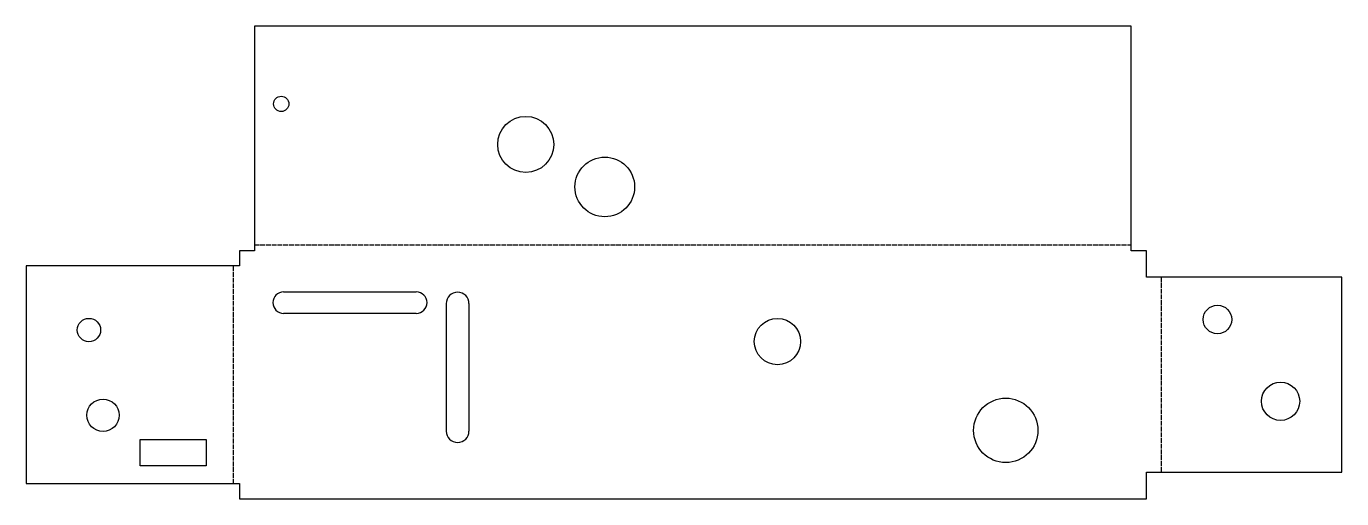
# Model space of a CAD drawing. Header units: millimetres. Extents: x -57 to 293, y 0 to 125.
import ezdxf

# ---------------------------------------------------------------- set-up
doc = ezdxf.new("R2010")
doc.units = ezdxf.units.MM
doc.linetypes.add('DASHED', pattern=[1.524, 1.27, -0.254])
doc.layers.add('BEND', color=7, linetype='Continuous')
doc.layers.add('CUT', color=7, linetype='Continuous')

msp = doc.modelspace()

# ---------------------------------------------------------------- linework, layer by layer
at = {"layer": 'BEND', "color": 1, "linetype": 'DASHED'}
for p, q in [((4, 67.33), (236.7, 67.33)), ((-1.57, 4), (-1.57, 61.75)), ((244.62, 58.75), (244.62, 7))]:
    msp.add_line(p, q, dxfattribs=at)
at = {"layer": 'CUT'}
for p, q in [((236.7, 125.33), (4, 125.33)), ((4, 125.33), (4, 65.75)), ((236.7, 65.75), (236.7, 125.33)), ((4, 65.75), (0, 65.75)), ((0, 65.75), (0, 61.75)), ((240.7, 65.75), (236.7, 65.75)), ((240.7, 58.75), (240.7, 65.75)), ((-56.59, 61.75), (-56.59, 4)), ((0, 61.75), (-56.59, 61.75)), ((292.54, 58.75), (240.7, 58.75)), ((292.54, 7), (292.54, 58.75)), ((11.7, 54.87), (46.93, 54.87)), ((46.93, 49.17), (11.7, 49.17)), ((54.9, 17.91), (54.9, 51.75)), ((60.91, 51.75), (60.91, 17.91)), ((-26.39, 8.72), (-26.39, 15.68)), ((-26.39, 15.68), (-8.84, 15.68)), ((-8.84, 15.68), (-8.84, 8.72)), ((-8.84, 8.72), (-26.39, 8.72)), ((240.7, 0), (240.7, 7)), ((240.7, 7), (292.54, 7)), ((-56.59, 4), (0, 4)), ((0, 4), (0, 0)), ((0, 0), (240.7, 0))]:
    msp.add_line(p, q, dxfattribs=at)
for centre, radius in [((11.07, 104.75), 2.03), ((75.96, 93.98), 7.44), ((96.95, 82.71), 7.92), ((259.57, 47.54), 3.79), ((-39.96, 44.75), 3.1), ((142.77, 41.68), 6.14), ((276.31, 25.85), 5.08), ((-36.23, 22.14), 4.29), ((203.37, 18.13), 8.54)]:
    msp.add_circle(centre, radius, dxfattribs=at)
for centre, radius, start, end in [((11.7, 52.02), 2.85, 90, -90), ((46.93, 52.02), 2.85, -90, 90), ((57.9, 51.75), 3.01, 0, 180), ((57.9, 17.91), 3.01, -180, 0)]:
    msp.add_arc(centre, radius, start, end, dxfattribs=at)

doc.saveas('drawing.dxf')
